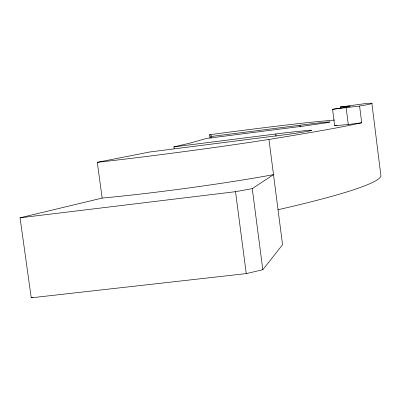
<?xml version="1.0" encoding="UTF-8"?>
<svg xmlns="http://www.w3.org/2000/svg" width="401" height="401" viewBox="0 0 401 401"><rect width="100%" height="100%" fill="white"/><g stroke="black" fill="none" stroke-linecap="round" stroke-linejoin="round"><path stroke-width="0.6" d="M20.05 217.793L235.522 191.678L252.264 188.635L273.502 174.63A131.548 6.917 -7.6 0 1 102.16 198.074L20.05 217.793L31.248 297.808L246.249 273.607L262.82 269.728L282.56 244.715L268.951 139.438A453.28 9.88 -7.7 0 0 347.627 125.744L361.697 122.791L359.597 106.049A453.606 4.406 -7.5 0 0 370.945 103.192L366.795 103.398L340.284 107.002L340.439 108.24M211.086 138.375L210.846 136.53L211.367 135.322L209.548 134.751L209.954 137.839M31.248 297.808L32.421 297.412M174.179 148.696L173.934 146.861L189.753 143.187L206.525 138.44L302.895 126.165L324.334 123.102A33.012 0.677 -7.4 0 0 315.557 123.292L210.846 136.53M102.16 198.074L97.278 162.325L149.889 151.969L288.184 134.33A40.656 1.028 -7.4 0 0 307.918 130.385L285.687 132.736L173.934 146.861M340.284 107.002L344.649 106.556A160.054 1.614 -7.4 0 1 339.391 108.26L332.574 109.293L334.65 125.703L336.915 125.302M332.574 109.293L359.597 106.049M334.65 125.703L348.279 124.495L361.697 122.791M252.264 188.635L262.82 269.728M235.522 191.678L246.249 273.607M299.958 125.187L300.199 127.052M275.763 133.959L276.083 136.435M346.173 107.774L348.279 124.495M371.892 103.508L380.95 176.069A452.122 29.824 -8.4 0 1 278.038 209.723M268.951 139.438A131.728 3.439 -7.5 0 1 97.278 162.325M209.548 134.751A99.468 1.965 -7.4 0 1 314.615 121.894A453.28 9.88 -7.7 0 1 334.685 120.049"/></g></svg>
